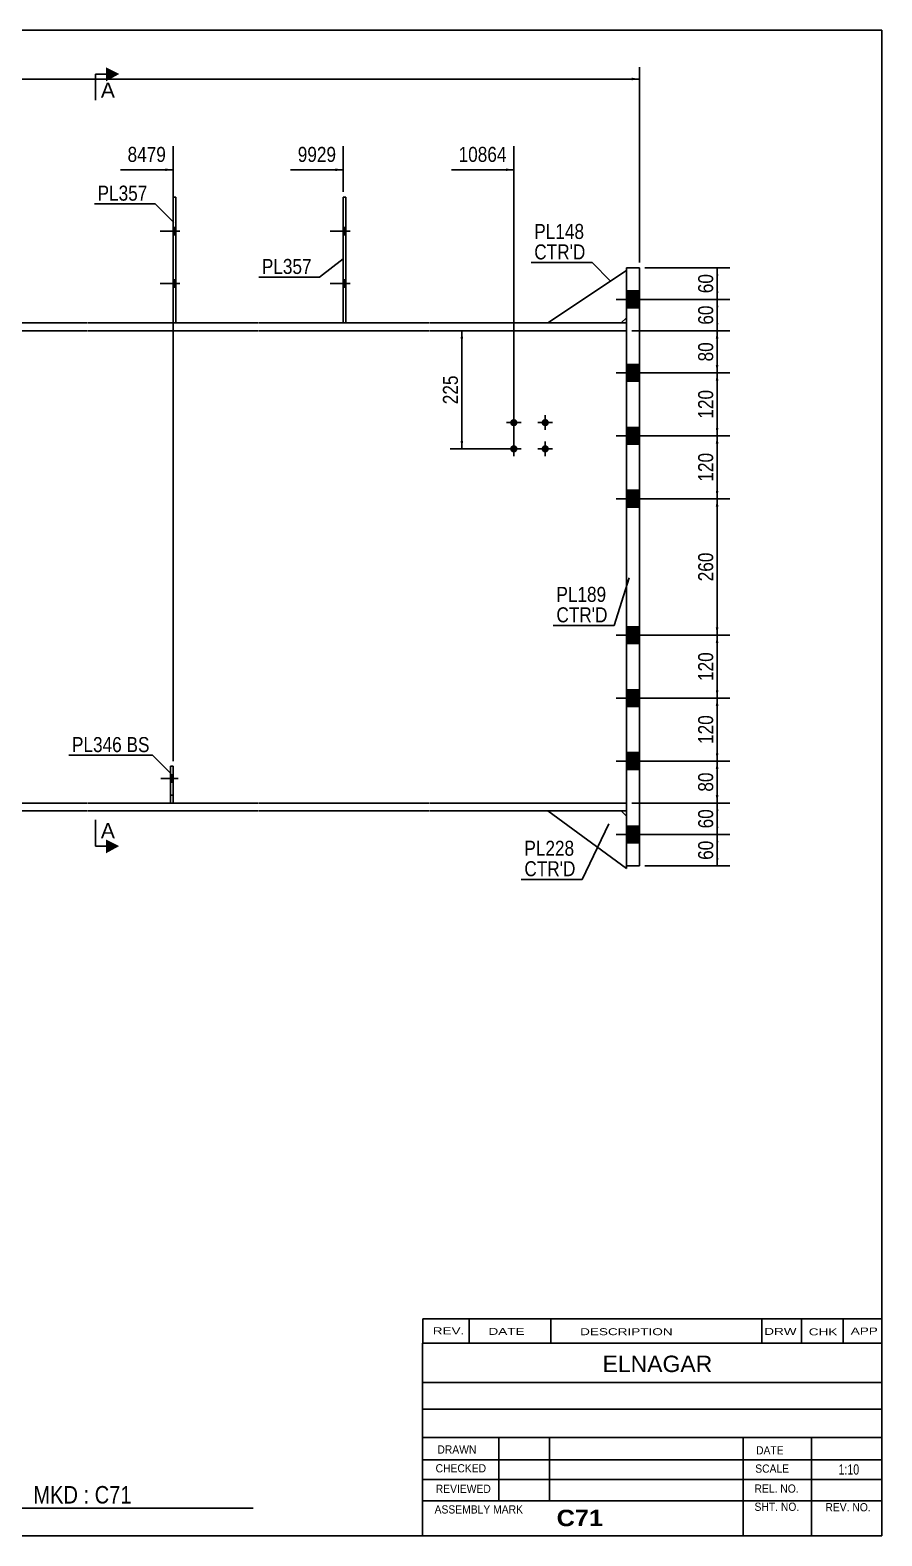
# Model space of a CAD drawing. Header units: millimetres. Extents: x -328 to 85, y -150 to 137.
# Drawn here: x -77.8 to 84.6, y -149.7 to 137.3 of the extents above; entities that cross this region are included whole.
import ezdxf

# ---------------------------------------------------------------- set-up
doc = ezdxf.new("R2010")
doc.units = ezdxf.units.MM
doc.linetypes.add('DXK_LINE_DOT1', pattern=[1.8814, 0.9407, -0.9407])
doc.linetypes.add('DXK_LINE_DOT2', pattern=[3.9198, 1.9599, -1.9599])
doc.styles.add('Arial', font='ARIAL.TTF', dxfattribs={"height": 0.2})
doc.styles.add('Arial Bold', font='ARIALBD.TTF', dxfattribs={"height": 0.2})
doc.styles.add('Arial Narrow', font='ARIALN.TTF', dxfattribs={"height": 0.2})

# ---------------------------------------------------------------- blocks, each defined once
blk = doc.blocks.new('Unknown-622305895-1210')
at = {"color": 5, "linetype": 'Continuous'}
for p, q in [((84.58, 137.32), (-325.42, 137.32)), ((-325.42, 137.32), (-325.42, -149.68)), ((84.58, -149.68), (84.58, 137.32)), ((-325.42, -149.68), (84.58, -149.68))]:
    blk.add_line(p, q, dxfattribs=at)
at = {"color": 174, "linetype": 'Continuous', "style": 'Arial'}
blk.add_text('Tekla structures', height=1.9102, rotation=90, dxfattribs=at).set_placement((-325.92, -149.18))
blk = doc.blocks.new('Part-622305895-1599 - 1231')
at = {"color": 2, "linetype": 'Continuous'}
for p, q in [((35.87, 92), (38.37, 92)), ((35.87, -22), (35.87, 92)), ((38.37, 92), (38.37, -22)), ((38.37, -22), (35.87, -22))]:
    blk.add_line(p, q, dxfattribs=at)
blk = doc.blocks.new('Part-622305895-1287 - 1231')
at = {"color": 2, "linetype": 'Continuous'}
for p, q in [((35.87, 91.5), (20.87, 81.5)), ((34.87, 81.5), (35.87, 82.5))]:
    blk.add_line(p, q, dxfattribs=at)
at = {"color": 7, "linetype": 'DXK_LINE_DOT1'}
for p, q in [((35.87, 82.5), (35.87, 91.5)), ((20.87, 81.5), (34.87, 81.5))]:
    blk.add_line(p, q, dxfattribs=at)
blk = doc.blocks.new('Part-622305895-1548 - 1231')
at = {"color": 2, "linetype": 'Continuous'}
for p, q in [((-144.41, 81.5), (-144.41, 80)), ((-99.41, 81.5), (-144.41, 81.5)), ((-66.96, 81.5), (-99.31, 81.5)), ((-34.26, 81.5), (-66.86, 81.5)), ((-1.81, 81.5), (-34.16, 81.5)), ((35.87, 81.5), (-1.71, 81.5)), ((35.87, 80), (35.87, 81.5)), ((-144.41, 80), (-99.41, 80)), ((-99.31, 80), (-66.96, 80)), ((-66.86, 80), (-34.26, 80)), ((-34.16, 80), (-1.81, 80)), ((-1.71, 80), (35.87, 80))]:
    blk.add_line(p, q, dxfattribs=at)
blk = doc.blocks.new('Bolt-622305895-1676 - 1231')
at = {"linetype": 'Continuous'}
blk.add_hatch(color=3, dxfattribs=at).paths.add_polyline_path([(-50.56, -6), (-50.56, -4.6), (-51.06, -4.6), (-51.06, -6)])
at = {"color": 3, "linetype": 'Continuous'}
for p, q in [((-49.61, -5.3), (-52.91, -5.3)), ((-50.56, -4.6), (-51.06, -4.6)), ((-50.56, -6), (-51.06, -6))]:
    blk.add_line(p, q, dxfattribs=at)
blk = doc.blocks.new('Part-622305895-1309 - 1231')
at = {"color": 7, "linetype": 'DXK_LINE_DOT1'}
for p, q in [((-51.06, -10), (-51.06, -3)), ((-51.06, -3), (-50.56, -3)), ((-50.56, -10), (-50.56, -3)), ((-51.06, -8.5), (-50.56, -8.5)), ((-50.56, -10), (-51.06, -10))]:
    blk.add_line(p, q, dxfattribs=at)
blk = doc.blocks.new('Bolt-622305895-1389 - 1231')
at = {"linetype": 'Continuous'}
for points in [[(35.87, 87.6), (35.87, 84.4), (38.37, 84.4), (38.37, 87.6)], [(35.87, 87.6), (35.87, 84.4), (38.37, 84.4), (38.37, 87.6)], [(35.87, 73.6), (35.87, 70.4), (38.37, 70.4), (38.37, 73.6)], [(35.87, 73.6), (35.87, 70.4), (38.37, 70.4), (38.37, 73.6)], [(35.87, 61.6), (35.87, 58.4), (38.37, 58.4), (38.37, 61.6)], [(35.87, 61.6), (35.87, 58.4), (38.37, 58.4), (38.37, 61.6)], [(35.87, 49.6), (35.87, 46.4), (38.37, 46.4), (38.37, 49.6)], [(35.87, 49.6), (35.87, 46.4), (38.37, 46.4), (38.37, 49.6)], [(35.87, 23.6), (35.87, 20.4), (38.37, 20.4), (38.37, 23.6)], [(35.87, 23.6), (35.87, 20.4), (38.37, 20.4), (38.37, 23.6)], [(35.87, 11.6), (35.87, 8.4), (38.37, 8.4), (38.37, 11.6)], [(35.87, 11.6), (35.87, 8.4), (38.37, 8.4), (38.37, 11.6)], [(35.87, -0.4), (35.87, -3.6), (38.37, -3.6), (38.37, -0.4)], [(35.87, -0.4), (35.87, -3.6), (38.37, -3.6), (38.37, -0.4)], [(35.87, -14.4), (35.87, -17.6), (38.37, -17.6), (38.37, -14.4)], [(35.87, -14.4), (35.87, -17.6), (38.37, -17.6), (38.37, -14.4)]]:
    blk.add_hatch(color=3, dxfattribs=at).paths.add_polyline_path(points)
at = {"color": 3, "linetype": 'Continuous'}
for p, q in [((35.87, 87.6), (38.37, 87.6)), ((35.87, 87.6), (38.37, 87.6)), ((33.9, 86), (45.87, 86)), ((33.9, 86), (45.87, 86)), ((35.87, 84.4), (38.37, 84.4)), ((35.87, 84.4), (38.37, 84.4)), ((33.9, 72), (45.87, 72)), ((33.9, 72), (45.87, 72)), ((35.87, 73.6), (38.37, 73.6)), ((35.87, 73.6), (38.37, 73.6)), ((35.87, 70.4), (38.37, 70.4)), ((35.87, 70.4), (38.37, 70.4)), ((35.87, 61.6), (38.37, 61.6)), ((35.87, 61.6), (38.37, 61.6)), ((33.9, 60), (45.87, 60)), ((33.9, 60), (45.87, 60)), ((35.87, 58.4), (38.37, 58.4)), ((35.87, 58.4), (38.37, 58.4)), ((35.87, 49.6), (38.37, 49.6)), ((35.87, 49.6), (38.37, 49.6)), ((33.9, 48), (45.87, 48)), ((33.9, 48), (45.87, 48)), ((35.87, 46.4), (38.37, 46.4)), ((35.87, 46.4), (38.37, 46.4)), ((35.87, 23.6), (38.37, 23.6)), ((35.87, 23.6), (38.37, 23.6)), ((33.9, 22), (45.87, 22)), ((33.9, 22), (45.87, 22)), ((35.87, 20.4), (38.37, 20.4)), ((35.87, 20.4), (38.37, 20.4)), ((35.87, 11.6), (38.37, 11.6)), ((35.87, 11.6), (38.37, 11.6)), ((33.9, 10), (45.87, 10)), ((33.9, 10), (45.87, 10)), ((35.87, 8.4), (38.37, 8.4)), ((35.87, 8.4), (38.37, 8.4)), ((33.9, -2), (45.87, -2)), ((33.9, -2), (45.87, -2)), ((35.87, -0.4), (38.37, -0.4)), ((35.87, -0.4), (38.37, -0.4)), ((35.87, -3.6), (38.37, -3.6)), ((35.87, -3.6), (38.37, -3.6)), ((33.9, -16), (45.87, -16)), ((33.9, -16), (45.87, -16)), ((35.87, -14.4), (38.37, -14.4)), ((35.87, -14.4), (38.37, -14.4)), ((35.87, -17.6), (38.37, -17.6)), ((35.87, -17.6), (38.37, -17.6))]:
    blk.add_line(p, q, dxfattribs=at)
blk = doc.blocks.new('Bolt-622305895-1390 - 1231')
at = {"linetype": 'Continuous'}
for points in [[(-17.61, 98.3), (-17.61, 99.7), (-18.11, 99.7), (-18.11, 98.3)], [(-17.61, 98.3), (-17.61, 99.7), (-18.11, 99.7), (-18.11, 98.3)], [(-17.61, 88.3), (-17.61, 89.7), (-18.11, 89.7), (-18.11, 88.3)], [(-17.61, 88.3), (-17.61, 89.7), (-18.11, 89.7), (-18.11, 88.3)]]:
    blk.add_hatch(color=3, dxfattribs=at).paths.add_polyline_path(points)
at = {"color": 3, "linetype": 'Continuous'}
for p, q in [((-16.81, 99), (-20.61, 99)), ((-16.81, 99), (-20.61, 99)), ((-17.61, 99.7), (-18.11, 99.7)), ((-17.61, 99.7), (-18.11, 99.7)), ((-17.61, 98.3), (-18.11, 98.3)), ((-17.61, 98.3), (-18.11, 98.3)), ((-16.81, 89), (-20.61, 89)), ((-16.81, 89), (-20.61, 89)), ((-17.61, 89.7), (-18.11, 89.7)), ((-17.61, 89.7), (-18.11, 89.7)), ((-17.61, 88.3), (-18.11, 88.3)), ((-17.61, 88.3), (-18.11, 88.3))]:
    blk.add_line(p, q, dxfattribs=at)
blk = doc.blocks.new('Part-622305895-1648 - 1231')
at = {"color": 2, "linetype": 'Continuous'}
for p, q in [((-51.06, -10), (-51.06, -3)), ((-51.06, -3), (-50.56, -3)), ((-50.56, -3), (-50.56, -10))]:
    blk.add_line(p, q, dxfattribs=at)
blk = doc.blocks.new('Part-622305895-1423 - 1231')
at = {"color": 2, "linetype": 'Continuous'}
for p, q in [((-50.06, 105.5), (-50.56, 105.5)), ((-50.56, 105.5), (-50.56, 81.5)), ((-50.06, 81.5), (-50.06, 105.5))]:
    blk.add_line(p, q, dxfattribs=at)
at = {"color": 7, "linetype": 'DXK_LINE_DOT1'}
blk.add_line((-50.56, 81.5), (-50.06, 81.5), dxfattribs=at)
blk = doc.blocks.new('Part-622305895-1626 - 1231')
at = {"color": 2, "linetype": 'Continuous'}
for p, q in [((35.87, -22.5), (20.87, -11.5)), ((34.87, -11.5), (35.87, -12.5)), ((35.87, -22.5), (35.87, -22))]:
    blk.add_line(p, q, dxfattribs=at)
at = {"color": 7, "linetype": 'DXK_LINE_DOT1'}
for p, q in [((20.87, -11.5), (34.87, -11.5)), ((35.87, -12.5), (35.87, -22))]:
    blk.add_line(p, q, dxfattribs=at)
blk = doc.blocks.new('Part-622305895-1504 - 1231')
at = {"color": 2, "linetype": 'Continuous'}
for p, q in [((-144.41, -11.5), (-144.41, -10)), ((-144.41, -10), (-99.41, -10)), ((-99.31, -10), (-66.96, -10)), ((-66.86, -10), (-34.26, -10)), ((-34.16, -10), (-1.81, -10)), ((-1.71, -10), (35.87, -10)), ((35.87, -11.5), (35.87, -10)), ((-144.41, -11.5), (-99.41, -11.5)), ((-99.31, -11.5), (-66.96, -11.5)), ((-66.86, -11.5), (-34.26, -11.5)), ((-34.16, -11.5), (-1.81, -11.5)), ((-1.71, -11.5), (35.87, -11.5))]:
    blk.add_line(p, q, dxfattribs=at)
blk = doc.blocks.new('Bolt-622305895-1649 - 1231')
at = {"linetype": 'Continuous'}
for points in [[(-50.06, 98.3), (-50.06, 99.7), (-50.56, 99.7), (-50.56, 98.3)], [(-50.06, 98.3), (-50.06, 99.7), (-50.56, 99.7), (-50.56, 98.3)], [(-50.06, 88.3), (-50.06, 89.7), (-50.56, 89.7), (-50.56, 88.3)], [(-50.06, 88.3), (-50.06, 89.7), (-50.56, 89.7), (-50.56, 88.3)]]:
    blk.add_hatch(color=3, dxfattribs=at).paths.add_polyline_path(points)
at = {"color": 3, "linetype": 'Continuous'}
for p, q in [((-49.26, 99), (-53.06, 99)), ((-49.26, 99), (-53.06, 99)), ((-50.06, 99.7), (-50.56, 99.7)), ((-50.06, 99.7), (-50.56, 99.7)), ((-50.06, 98.3), (-50.56, 98.3)), ((-50.06, 98.3), (-50.56, 98.3)), ((-49.26, 89), (-53.06, 89)), ((-49.26, 89), (-53.06, 89)), ((-50.06, 89.7), (-50.56, 89.7)), ((-50.06, 89.7), (-50.56, 89.7)), ((-50.06, 88.3), (-50.56, 88.3)), ((-50.06, 88.3), (-50.56, 88.3))]:
    blk.add_line(p, q, dxfattribs=at)
blk = doc.blocks.new('Bolt-622305895-1447 - 1231')
at = {"color": 3, "linetype": 'DXK_LINE_DOT2'}
for p, q in [((-50.56, -4.6), (-51.06, -4.6)), ((-49.76, -5.3), (-51.06, -5.3)), ((-50.56, -6), (-51.06, -6))]:
    blk.add_line(p, q, dxfattribs=at)
blk = doc.blocks.new('Part-622305895-1621 - 1231')
at = {"color": 7, "linetype": 'DXK_LINE_DOT1'}
for p, q in [((-114.41, 80), (-114.41, -10)), ((-114.41, 80), (-99.41, 80)), ((-99.31, 80), (-66.96, 80)), ((-66.86, 80), (-34.26, 80)), ((-34.16, 80), (-1.81, 80)), ((-1.71, 80), (35.87, 80)), ((35.87, 80), (35.87, -10)), ((-114.41, -10), (-99.41, -10)), ((-99.31, -10), (-66.96, -10)), ((-66.86, -10), (-51.06, -10)), ((-50.56, -10), (-34.26, -10)), ((-34.16, -10), (-1.81, -10)), ((-1.71, -10), (35.87, -10))]:
    blk.add_line(p, q, dxfattribs=at)
blk = doc.blocks.new('Part-622305895-1654 - 1231')
at = {"color": 2, "linetype": 'Continuous'}
for p, q in [((-17.61, 105.5), (-18.11, 105.5)), ((-18.11, 105.5), (-18.11, 81.5)), ((-17.61, 81.5), (-17.61, 105.5))]:
    blk.add_line(p, q, dxfattribs=at)
at = {"color": 7, "linetype": 'DXK_LINE_DOT1'}
blk.add_line((-18.11, 81.5), (-17.61, 81.5), dxfattribs=at)
blk = doc.blocks.new('Bolt-622305895-5452 - 1231')
at = {"linetype": 'Continuous'}
for points in [[(15.09, 62.5, -1), (13.69, 62.5, -1)], [(21.09, 62.5, -1), (19.69, 62.5, -1)], [(15.09, 57.5, -1), (13.69, 57.5, -1)], [(21.09, 57.5, -1), (19.69, 57.5, -1)]]:
    blk.add_hatch(color=3, dxfattribs=at).paths.add_polyline_path(points)
at = {"color": 3, "linetype": 'Continuous'}
for p, q in [((14.39, 63.9), (14.39, 61.1)), ((20.39, 63.9), (20.39, 61.1)), ((15.79, 62.5), (12.99, 62.5)), ((21.79, 62.5), (18.99, 62.5)), ((15.79, 57.5), (12.99, 57.5)), ((14.39, 58.9), (14.39, 56.1)), ((21.79, 57.5), (18.99, 57.5)), ((20.39, 58.9), (20.39, 56.1))]:
    blk.add_line(p, q, dxfattribs=at)
blk = doc.blocks.new('StraightDimension-622305895-3880 - 1231')
at = {"linetype": 'Continuous'}
for points in [[(52.91, 84.5), (53.16, 86), (53.41, 84.5)], [(53.41, 81.5), (53.16, 80), (52.91, 81.5)]]:
    blk.add_hatch(color=7, dxfattribs=at).paths.add_polyline_path(points)
at = {"color": 7, "linetype": 'Continuous'}
for p, q in [((36.87, 86), (55.56, 86)), ((53.16, 80), (53.16, 86)), ((36.87, 80), (55.56, 80))]:
    blk.add_line(p, q, dxfattribs=at)
at = {"color": 0}
blk.add_wipeout([(53.01, 85.43), (48.81, 85.43), (48.81, 80.57), (53.01, 80.57)], dxfattribs=at)
at = {"color": 3, "style": 'Arial Narrow'}
blk.add_text('60', height=2.863, rotation=90.0002, dxfattribs=at).set_placement((52.41, 81.17))
blk = doc.blocks.new('StraightDimension-622305895-1802 - 1231')
at = {"linetype": 'Continuous'}
for points in [[(-300, 127.75), (-301.5, 128), (-300, 128.25)], [(36.87, 128.25), (38.37, 128), (36.87, 127.75)]]:
    blk.add_hatch(color=7, dxfattribs=at).paths.add_polyline_path(points)
at = {"color": 7, "linetype": 'Continuous'}
for p, q in [((-301.5, 91), (-301.5, 130.25)), ((38.37, 93), (38.37, 130.25)), ((-301.5, 128), (38.37, 128))]:
    blk.add_line(p, q, dxfattribs=at)
at = {"color": 0}
blk.add_wipeout([(-126.39, 128.15), (-126.39, 132.35), (-136.73, 132.35), (-136.73, 128.15)], dxfattribs=at)
at = {"color": 3, "style": 'Arial Narrow'}
blk.add_text('11124', height=2.863, dxfattribs=at).set_placement((-136.13, 128.75))
blk = doc.blocks.new('StraightDimension-622305895-3879 - 1231')
at = {"linetype": 'Continuous'}
for points in [[(52.91, 90.5), (53.16, 92), (53.41, 90.5)], [(53.41, 87.5), (53.16, 86), (52.91, 87.5)]]:
    blk.add_hatch(color=7, dxfattribs=at).paths.add_polyline_path(points)
at = {"color": 7, "linetype": 'Continuous'}
for p, q in [((39.37, 92), (55.56, 92)), ((53.16, 86), (53.16, 92)), ((36.87, 86), (55.56, 86))]:
    blk.add_line(p, q, dxfattribs=at)
at = {"color": 0}
blk.add_wipeout([(53.01, 91.43), (48.81, 91.43), (48.81, 86.57), (53.01, 86.57)], dxfattribs=at)
at = {"color": 3, "style": 'Arial Narrow'}
blk.add_text('60', height=2.863, rotation=90.0002, dxfattribs=at).set_placement((52.41, 87.17))
blk = doc.blocks.new('StraightDimension-622305895-3881 - 1231')
at = {"linetype": 'Continuous'}
for points in [[(52.91, 78.5), (53.16, 80), (53.41, 78.5)], [(53.41, 73.5), (53.16, 72), (52.91, 73.5)]]:
    blk.add_hatch(color=7, dxfattribs=at).paths.add_polyline_path(points)
at = {"color": 7, "linetype": 'Continuous'}
for p, q in [((36.87, 80), (55.56, 80)), ((53.16, 72), (53.16, 80)), ((36.87, 72), (55.56, 72))]:
    blk.add_line(p, q, dxfattribs=at)
at = {"color": 0}
blk.add_wipeout([(53.01, 78.43), (48.81, 78.43), (48.81, 73.57), (53.01, 73.57)], dxfattribs=at)
at = {"color": 3, "style": 'Arial Narrow'}
blk.add_text('80', height=2.863, rotation=90.0002, dxfattribs=at).set_placement((52.41, 74.17))
blk = doc.blocks.new('StraightDimension-622305895-3882 - 1231')
at = {"linetype": 'Continuous'}
for points in [[(52.91, 70.5), (53.16, 72), (53.41, 70.5)], [(53.41, 61.5), (53.16, 60), (52.91, 61.5)]]:
    blk.add_hatch(color=7, dxfattribs=at).paths.add_polyline_path(points)
at = {"color": 7, "linetype": 'Continuous'}
for p, q in [((36.87, 72), (55.56, 72)), ((53.16, 60), (53.16, 72)), ((36.87, 60), (55.56, 60))]:
    blk.add_line(p, q, dxfattribs=at)
at = {"color": 0}
blk.add_wipeout([(53.01, 69.34), (48.81, 69.34), (48.81, 62.66), (53.01, 62.66)], dxfattribs=at)
at = {"color": 3, "style": 'Arial Narrow'}
blk.add_text('120', height=2.863, rotation=90.0002, dxfattribs=at).set_placement((52.41, 63.26))
blk = doc.blocks.new('StraightDimension-622305895-3883 - 1231')
at = {"linetype": 'Continuous'}
for points in [[(52.91, 58.5), (53.16, 60), (53.41, 58.5)], [(53.41, 49.5), (53.16, 48), (52.91, 49.5)]]:
    blk.add_hatch(color=7, dxfattribs=at).paths.add_polyline_path(points)
at = {"color": 7, "linetype": 'Continuous'}
for p, q in [((36.87, 60), (55.56, 60)), ((53.16, 48), (53.16, 60)), ((36.87, 48), (55.56, 48))]:
    blk.add_line(p, q, dxfattribs=at)
at = {"color": 0}
blk.add_wipeout([(53.01, 57.34), (48.81, 57.34), (48.81, 50.66), (53.01, 50.66)], dxfattribs=at)
at = {"color": 3, "style": 'Arial Narrow'}
blk.add_text('120', height=2.863, rotation=90.0002, dxfattribs=at).set_placement((52.41, 51.26))
blk = doc.blocks.new('StraightDimension-622305895-3884 - 1231')
at = {"linetype": 'Continuous'}
for points in [[(52.91, 46.5), (53.16, 48), (53.41, 46.5)], [(53.41, 23.5), (53.16, 22), (52.91, 23.5)]]:
    blk.add_hatch(color=7, dxfattribs=at).paths.add_polyline_path(points)
at = {"color": 7, "linetype": 'Continuous'}
for p, q in [((36.87, 48), (55.56, 48)), ((53.16, 22), (53.16, 48)), ((36.87, 22), (55.56, 22))]:
    blk.add_line(p, q, dxfattribs=at)
at = {"color": 0}
blk.add_wipeout([(53.01, 38.34), (48.81, 38.34), (48.81, 31.66), (53.01, 31.66)], dxfattribs=at)
at = {"color": 3, "style": 'Arial Narrow'}
blk.add_text('260', height=2.863, rotation=90.0002, dxfattribs=at).set_placement((52.41, 32.26))
blk = doc.blocks.new('StraightDimension-622305895-3885 - 1231')
at = {"linetype": 'Continuous'}
for points in [[(52.91, 20.5), (53.16, 22), (53.41, 20.5)], [(53.41, 11.5), (53.16, 10), (52.91, 11.5)]]:
    blk.add_hatch(color=7, dxfattribs=at).paths.add_polyline_path(points)
at = {"color": 7, "linetype": 'Continuous'}
for p, q in [((36.87, 22), (55.56, 22)), ((53.16, 10), (53.16, 22)), ((36.87, 10), (55.56, 10))]:
    blk.add_line(p, q, dxfattribs=at)
at = {"color": 0}
blk.add_wipeout([(53.01, 19.34), (48.81, 19.34), (48.81, 12.66), (53.01, 12.66)], dxfattribs=at)
at = {"color": 3, "style": 'Arial Narrow'}
blk.add_text('120', height=2.863, rotation=90.0002, dxfattribs=at).set_placement((52.41, 13.26))
blk = doc.blocks.new('StraightDimension-622305895-3886 - 1231')
at = {"linetype": 'Continuous'}
for points in [[(52.91, 8.5), (53.16, 10), (53.41, 8.5)], [(53.41, -0.5), (53.16, -2), (52.91, -0.5)]]:
    blk.add_hatch(color=7, dxfattribs=at).paths.add_polyline_path(points)
at = {"color": 7, "linetype": 'Continuous'}
for p, q in [((36.87, 10), (55.56, 10)), ((53.16, -2), (53.16, 10)), ((36.87, -2), (55.56, -2))]:
    blk.add_line(p, q, dxfattribs=at)
at = {"color": 0}
blk.add_wipeout([(53.01, 7.34), (48.81, 7.34), (48.81, 0.66), (53.01, 0.66)], dxfattribs=at)
at = {"color": 3, "style": 'Arial Narrow'}
blk.add_text('120', height=2.863, rotation=90.0002, dxfattribs=at).set_placement((52.41, 1.26))
blk = doc.blocks.new('StraightDimension-622305895-3887 - 1231')
at = {"linetype": 'Continuous'}
for points in [[(52.91, -3.5), (53.16, -2), (53.41, -3.5)], [(53.41, -8.5), (53.16, -10), (52.91, -8.5)]]:
    blk.add_hatch(color=7, dxfattribs=at).paths.add_polyline_path(points)
at = {"color": 7, "linetype": 'Continuous'}
for p, q in [((36.87, -2), (55.56, -2)), ((53.16, -10), (53.16, -2)), ((36.87, -10), (55.56, -10))]:
    blk.add_line(p, q, dxfattribs=at)
at = {"color": 0}
blk.add_wipeout([(53.01, -3.57), (48.81, -3.57), (48.81, -8.43), (53.01, -8.43)], dxfattribs=at)
at = {"color": 3, "style": 'Arial Narrow'}
blk.add_text('80', height=2.863, rotation=90.0002, dxfattribs=at).set_placement((52.41, -7.83))
blk = doc.blocks.new('StraightDimension-622305895-3888 - 1231')
at = {"linetype": 'Continuous'}
for points in [[(52.91, -11.5), (53.16, -10), (53.41, -11.5)], [(53.41, -14.5), (53.16, -16), (52.91, -14.5)]]:
    blk.add_hatch(color=7, dxfattribs=at).paths.add_polyline_path(points)
at = {"color": 7, "linetype": 'Continuous'}
for p, q in [((36.87, -10), (55.56, -10)), ((53.16, -16), (53.16, -10)), ((36.87, -16), (55.56, -16))]:
    blk.add_line(p, q, dxfattribs=at)
at = {"color": 0}
blk.add_wipeout([(53.01, -10.57), (48.81, -10.57), (48.81, -15.43), (53.01, -15.43)], dxfattribs=at)
at = {"color": 3, "style": 'Arial Narrow'}
blk.add_text('60', height=2.863, rotation=90.0002, dxfattribs=at).set_placement((52.41, -14.83))
blk = doc.blocks.new('StraightDimension-622305895-3889 - 1231')
at = {"linetype": 'Continuous'}
for points in [[(52.91, -17.5), (53.16, -16), (53.41, -17.5)], [(53.41, -20.5), (53.16, -22), (52.91, -20.5)]]:
    blk.add_hatch(color=7, dxfattribs=at).paths.add_polyline_path(points)
at = {"color": 7, "linetype": 'Continuous'}
for p, q in [((36.87, -16), (55.56, -16)), ((53.16, -22), (53.16, -16)), ((39.37, -22), (55.56, -22))]:
    blk.add_line(p, q, dxfattribs=at)
at = {"color": 0}
blk.add_wipeout([(53.01, -16.57), (48.81, -16.57), (48.81, -21.43), (53.01, -21.43)], dxfattribs=at)
at = {"color": 3, "style": 'Arial Narrow'}
blk.add_text('60', height=2.863, rotation=90.0002, dxfattribs=at).set_placement((52.41, -20.83))
blk = doc.blocks.new('StraightDimension-622305895-6002 - 1231')
at = {"linetype": 'Continuous'}
blk.add_hatch(color=7, dxfattribs=at).paths.add_polyline_path([(12.89, 110.95), (14.39, 110.7), (12.89, 110.45)])
at = {"color": 7, "linetype": 'Continuous'}
for p, q in [((14.39, 58.5), (14.39, 115.2)), ((2.49, 110.7), (14.39, 110.7))]:
    blk.add_line(p, q, dxfattribs=at)
at = {"color": 0}
blk.add_wipeout([(13.61, 111.6), (13.61, 115.8), (3.27, 115.8), (3.27, 111.6)], dxfattribs=at)
at = {"color": 3, "style": 'Arial Narrow'}
blk.add_text('10864', height=2.863, dxfattribs=at).set_placement((3.87, 112.2))
blk = doc.blocks.new('StraightDimension-622305895-6003 - 1231')
at = {"linetype": 'Continuous'}
blk.add_hatch(color=7, dxfattribs=at).paths.add_polyline_path([(-19.61, 110.95), (-18.11, 110.7), (-19.61, 110.45)])
at = {"color": 7, "linetype": 'Continuous'}
for p, q in [((-18.11, 106.5), (-18.11, 115.2)), ((-28.17, 110.7), (-18.11, 110.7))]:
    blk.add_line(p, q, dxfattribs=at)
at = {"color": 0}
blk.add_wipeout([(-18.89, 111.6), (-18.89, 115.8), (-27.4, 115.8), (-27.4, 111.6)], dxfattribs=at)
at = {"color": 3, "style": 'Arial Narrow'}
blk.add_text('9929', height=2.863, dxfattribs=at).set_placement((-26.8, 112.2))
blk = doc.blocks.new('StraightDimension-622305895-6004 - 1231')
at = {"linetype": 'Continuous'}
blk.add_hatch(color=7, dxfattribs=at).paths.add_polyline_path([(-52.06, 110.95), (-50.56, 110.7), (-52.06, 110.45)])
at = {"color": 7, "linetype": 'Continuous'}
for p, q in [((-50.56, -2), (-50.56, 115.2)), ((-60.62, 110.7), (-50.56, 110.7))]:
    blk.add_line(p, q, dxfattribs=at)
at = {"color": 0}
blk.add_wipeout([(-51.34, 111.6), (-51.34, 115.8), (-59.85, 115.8), (-59.85, 111.6)], dxfattribs=at)
at = {"color": 3, "style": 'Arial Narrow'}
blk.add_text('8479', height=2.863, dxfattribs=at).set_placement((-59.25, 112.2))
blk = doc.blocks.new('StraightDimension-622305895-6086 - 1231')
at = {"linetype": 'Continuous'}
for points in [[(4.24, 78.5), (4.49, 80), (4.74, 78.5)], [(4.74, 59), (4.49, 57.5), (4.24, 59)]]:
    blk.add_hatch(color=7, dxfattribs=at).paths.add_polyline_path(points)
at = {"color": 7, "linetype": 'Continuous'}
for p, q in [((13.39, 80), (2.24, 80)), ((4.49, 57.5), (4.49, 80)), ((13.39, 57.5), (2.24, 57.5))]:
    blk.add_line(p, q, dxfattribs=at)
at = {"color": 0}
blk.add_wipeout([(4.34, 72.09), (0.14, 72.09), (0.14, 65.41), (4.34, 65.41)], dxfattribs=at)
at = {"color": 3, "style": 'Arial Narrow'}
blk.add_text('225', height=2.863, rotation=90.0002, dxfattribs=at).set_placement((3.74, 66.01))
blk = doc.blocks.new('CBS_CALLOFF-622305895-6140')
at = {"color": 7, "linetype": 'Continuous'}
blk.add_line((-151.54, -144.41), (-35.31, -144.43), dxfattribs=at)
at = {"color": 3, "linetype": 'Continuous', "style": 'Arial Narrow'}
blk.add_text('QTY= 1 Nos.      COLUMN     MKD : C71', height=3.3405, dxfattribs=at).set_placement((-127.72, -143.52))
blk = doc.blocks.new('CBS_NAME_BLOG-622305895-6141')
at = {"color": 7, "linetype": 'Continuous'}
for p, q in [((-3.01, -112.93), (84.51, -112.93)), ((-3.01, -149.64), (-3.01, -112.93)), ((-3.01, -120.47), (84.51, -120.47)), ((-2.93, -125.52), (84.58, -125.52)), ((-3.01, -130.9), (84.51, -130.9)), ((11.52, -143), (11.52, -130.9)), ((21.2, -142.98), (21.2, -130.91)), ((58.12, -149.64), (58.12, -130.91)), ((71.17, -149.64), (71.17, -130.9)), ((-3, -135.19), (84.58, -135.18)), ((-3.01, -138.94), (84.51, -138.94)), ((-3.01, -142.98), (84.51, -142.98)), ((-3.01, -149.68), (84.58, -149.68))]:
    blk.add_line(p, q, dxfattribs=at)
at = {"color": 3, "linetype": 'Continuous', "style": 'Arial'}
blk.add_text('ELNAGAR', height=3.133, dxfattribs=at).set_placement((31.32, -118.46))
at = {"color": 3, "linetype": 'Continuous'}
for s, height, style, width, p in [('DRAWN', 1.566, 'Arial', 0.9, (-0.18, -134)), ('DATE', 1.566, 'Arial', 0.9, (60.59, -134.16)), ('CHECKED', 1.566, 'Arial', 0.9, (-0.52, -137.58)), ('SCALE', 1.566, 'Arial', 0.9, (60.43, -137.64)), ('1:10', 1.957, 'Arial Narrow', 0.9, (76.32, -138)), ('REVIEWED', 1.566, 'Arial', 0.9, (-0.49, -141.49)), ('REL. NO.', 1.566, 'Arial', 0.9, (60.29, -141.45)), ('SHT. NO.', 1.566, 'Arial', 0.9, (60.29, -144.91)), ('REV. NO.', 1.566, 'Arial', 0.9, (73.81, -145)), ('ASSEMBLY MARK', 1.5663, 'Arial', 0.9, (-0.71, -145.42)), ('C71', 3.131, 'Arial Bold', 1.1, (22.57, -147.83))]:
    blk.add_text(s, height=height, dxfattribs=dict(at, style=style, width=width)).set_placement(p)
blk = doc.blocks.new('CBS_REVISION-622305895-6142')
at = {"color": 7, "linetype": 'Continuous'}
for p, q in [((-2.92, -108.3), (84.58, -108.3)), ((-2.92, -108.3), (-2.92, -112.93)), ((5.87, -108.3), (5.87, -112.93)), ((21.47, -108.3), (21.47, -112.87)), ((61.72, -108.3), (61.72, -112.93)), ((69.26, -108.3), (69.26, -112.93)), ((77.21, -108.3), (77.21, -112.93)), ((-2.92, -112.93), (84.57, -112.93))]:
    blk.add_line(p, q, dxfattribs=at)
at = {"color": 7, "style": 'Arial Narrow', "width": 1.7}
for s, height, p in [('REV.', 1.326, (-1.06, -111.26)), ('DATE', 1.326, (9.56, -111.37)), ('DESCRIPTION', 1.3257, (27.04, -111.43)), ('DRW', 1.326, (62.15, -111.37)), ('CHK', 1.326, (70.64, -111.46)), ('APP', 1.326, (78.64, -111.3))]:
    blk.add_text(s, height=height, dxfattribs=at).set_placement(p)
blk = doc.blocks.new('Mark-622305895-1282 - 1231')
at = {"color": 0}
blk.add_wipeout([(27.81, 97.51), (27.81, 100.51), (18.3, 100.51), (18.3, 97.51)], dxfattribs=at)
blk.add_wipeout([(27.81, 97.51), (27.81, 100.51), (18.3, 100.51), (18.3, 97.51)], dxfattribs=at)
blk.add_wipeout([(28.06, 93.61), (28.06, 96.61), (18.3, 96.61), (18.3, 93.61)], dxfattribs=at)
blk.add_wipeout([(28.06, 93.61), (28.06, 96.61), (18.3, 96.61), (18.3, 93.61)], dxfattribs=at)
at = {"color": 7, "linetype": 'Continuous'}
for p in [(17.7, 93.01), (32.84, 89.47)]:
    blk.add_line(p, (29.31, 93.01), dxfattribs=at)
at = {"color": 3, "style": 'Arial Narrow'}
blk.add_text('PL148', height=2.863, dxfattribs=at).set_placement((18.3, 97.51))
at = {"color": 1, "style": 'Arial Narrow'}
blk.add_text("CTR'D", height=2.863, dxfattribs=at).set_placement((18.3, 93.61))
blk = doc.blocks.new('Mark-622305895-1595 - 1231')
at = {"color": 0}
blk.add_wipeout([(32.02, 28.34), (32.02, 31.34), (22.52, 31.34), (22.52, 28.34)], dxfattribs=at)
blk.add_wipeout([(32.02, 28.34), (32.02, 31.34), (22.52, 31.34), (22.52, 28.34)], dxfattribs=at)
blk.add_wipeout([(32.27, 24.44), (32.27, 27.44), (22.52, 27.44), (22.52, 24.44)], dxfattribs=at)
blk.add_wipeout([(32.27, 24.44), (32.27, 27.44), (22.52, 27.44), (22.52, 24.44)], dxfattribs=at)
at = {"color": 7, "linetype": 'Continuous'}
for p in [(36.4, 32.92), (21.92, 23.84)]:
    blk.add_line(p, (33.52, 23.84), dxfattribs=at)
at = {"color": 3, "style": 'Arial Narrow'}
blk.add_text('PL189', height=2.863, dxfattribs=at).set_placement((22.52, 28.34))
at = {"color": 1, "style": 'Arial Narrow'}
blk.add_text("CTR'D", height=2.863, dxfattribs=at).set_placement((22.52, 24.44))
blk = doc.blocks.new('Mark-622305895-1622 - 1231')
at = {"color": 0}
blk.add_wipeout([(25.91, -20.05), (25.91, -17.05), (16.41, -17.05), (16.41, -20.05)], dxfattribs=at)
blk.add_wipeout([(25.91, -20.05), (25.91, -17.05), (16.41, -17.05), (16.41, -20.05)], dxfattribs=at)
blk.add_wipeout([(26.16, -23.95), (26.16, -20.95), (16.41, -20.95), (16.41, -23.95)], dxfattribs=at)
blk.add_wipeout([(26.16, -23.95), (26.16, -20.95), (16.41, -20.95), (16.41, -23.95)], dxfattribs=at)
at = {"color": 7, "linetype": 'Continuous'}
for p in [(32.53, -13.96), (15.81, -24.55)]:
    blk.add_line(p, (27.41, -24.55), dxfattribs=at)
at = {"color": 3, "style": 'Arial Narrow'}
blk.add_text('PL228', height=2.863, dxfattribs=at).set_placement((16.41, -20.05))
at = {"color": 1, "style": 'Arial Narrow'}
blk.add_text("CTR'D", height=2.863, dxfattribs=at).set_placement((16.41, -23.95))
blk = doc.blocks.new('Mark-622305895-1419 - 1231')
at = {"color": 7, "linetype": 'Continuous'}
blk.add_line((-50.43, 100.67), (-53.97, 104.21), dxfattribs=at)
at = {"color": 0}
blk.add_wipeout([(-55.47, 104.81), (-55.47, 107.81), (-64.97, 107.81), (-64.97, 104.81)], dxfattribs=at)
blk.add_wipeout([(-55.47, 104.81), (-55.47, 107.81), (-64.97, 107.81), (-64.97, 104.81)], dxfattribs=at)
at = {"color": 7, "linetype": 'Continuous'}
blk.add_line((-65.57, 104.21), (-53.97, 104.21), dxfattribs=at)
at = {"color": 3, "style": 'Arial Narrow'}
blk.add_text('PL357', height=2.863, dxfattribs=at).set_placement((-64.97, 104.81))
blk = doc.blocks.new('Mark-622305895-1650 - 1231')
at = {"color": 7, "linetype": 'Continuous'}
blk.add_line((-18.11, 93.7), (-22.65, 90.24), dxfattribs=at)
at = {"color": 0}
blk.add_wipeout([(-24.15, 90.84), (-24.15, 93.84), (-33.65, 93.84), (-33.65, 90.84)], dxfattribs=at)
blk.add_wipeout([(-24.15, 90.84), (-24.15, 93.84), (-33.65, 93.84), (-33.65, 90.84)], dxfattribs=at)
at = {"color": 7, "linetype": 'Continuous'}
blk.add_line((-34.25, 90.24), (-22.65, 90.24), dxfattribs=at)
at = {"color": 3, "style": 'Arial Narrow'}
blk.add_text('PL357', height=2.863, dxfattribs=at).set_placement((-33.65, 90.84))
blk = doc.blocks.new('SectionMark-622305895-2090 - 1231')
at = {"color": 7, "linetype": 'Continuous'}
for p, q in [((-65.34, 128.95), (-63.34, 128.95)), ((-65.34, -18.2), (-63.34, -18.2))]:
    blk.add_line(p, q, dxfattribs=at)
at = {"color": 0, "linetype": 'Continuous'}
for points in [[(-61.67, 124.45), (-61.67, 127.45), (-64.34, 127.45), (-64.34, 124.45)], [(-61.67, -16.7), (-61.67, -13.7), (-64.34, -13.7), (-64.34, -16.7)]]:
    blk.add_wipeout(points, dxfattribs=at)
at = {"linetype": 'Continuous'}
for points in [[(-63.34, 130.2), (-60.84, 128.95), (-63.34, 127.57)], [(-63.34, -16.95), (-60.84, -18.2), (-63.34, -19.57)]]:
    blk.add_hatch(color=7, dxfattribs=at).paths.add_polyline_path(points)
at = {"color": 7, "linetype": 'Continuous'}
for p, q in [((-65.34, 128.95), (-65.34, 123.95)), ((-65.34, -18.2), (-65.34, -13.2))]:
    blk.add_line(p, q, dxfattribs=at)
at = {"color": 136, "linetype": 'Continuous', "style": 'Arial'}
for p in [(-64.34, 124.45), (-64.34, -16.7)]:
    blk.add_text('A', height=2.87, dxfattribs=at).set_placement(p)
blk = doc.blocks.new('MarkSet-622305895-2121 - 1231')
at = {"color": 0}
blk.add_wipeout([(-60.35, -0.29), (-60.35, 2.71), (-69.85, 2.71), (-69.85, -0.29)], dxfattribs=at)
blk.add_wipeout([(-60.35, -0.29), (-60.35, 2.71), (-69.85, 2.71), (-69.85, -0.29)], dxfattribs=at)
blk.add_wipeout([(-55.07, -0.29), (-55.07, 2.71), (-59.45, 2.71), (-59.45, -0.29)], dxfattribs=at)
blk.add_wipeout([(-55.07, -0.29), (-55.07, 2.71), (-59.45, 2.71), (-59.45, -0.29)], dxfattribs=at)
at = {"color": 7, "linetype": 'Continuous'}
for p in [(-70.45, -0.89), (-50.93, -4.43)]:
    blk.add_line(p, (-54.47, -0.89), dxfattribs=at)
at = {"color": 3, "style": 'Arial Narrow'}
for s, p in [('PL346', (-69.85, -0.29)), ('BS', (-59.45, -0.29))]:
    blk.add_text(s, height=2.863, dxfattribs=at).set_placement(p)

msp = doc.modelspace()

# ---------------------------------------------------------------- block references
for name in ['Unknown-622305895-1210', 'Part-622305895-1423 - 1231', 'Part-622305895-1654 - 1231', 'Bolt-622305895-1649 - 1231', 'Bolt-622305895-1390 - 1231', 'Part-622305895-1599 - 1231', 'Part-622305895-1287 - 1231', 'Bolt-622305895-1389 - 1231', 'Part-622305895-1548 - 1231', 'Part-622305895-1621 - 1231', 'Bolt-622305895-5452 - 1231', 'Bolt-622305895-1676 - 1231', 'Part-622305895-1309 - 1231', 'Part-622305895-1648 - 1231', 'Bolt-622305895-1447 - 1231', 'Part-622305895-1504 - 1231', 'Part-622305895-1626 - 1231', 'CBS_REVISION-622305895-6142', 'CBS_NAME_BLOG-622305895-6141', 'CBS_CALLOFF-622305895-6140']:
    msp.add_blockref(name, (0, 0))

# ---------------------------------------------------------------- next in the draw order: block references
for name in ['StraightDimension-622305895-1802 - 1231', 'StraightDimension-622305895-3880 - 1231', 'Mark-622305895-1622 - 1231']:
    msp.add_blockref(name, (0, 0))

# ---------------------------------------------------------------- next in the draw order: block references
for name in ['StraightDimension-622305895-6004 - 1231', 'StraightDimension-622305895-6003 - 1231', 'StraightDimension-622305895-6002 - 1231', 'Mark-622305895-1282 - 1231', 'Mark-622305895-1650 - 1231', 'StraightDimension-622305895-3879 - 1231', 'StraightDimension-622305895-3881 - 1231']:
    msp.add_blockref(name, (0, 0))

# ---------------------------------------------------------------- next in the draw order: block references
for name in ['Mark-622305895-1419 - 1231', 'StraightDimension-622305895-6086 - 1231', 'StraightDimension-622305895-3882 - 1231']:
    msp.add_blockref(name, (0, 0))

# ---------------------------------------------------------------- next in the draw order: block references
for name in ['SectionMark-622305895-2090 - 1231', 'StraightDimension-622305895-3883 - 1231']:
    msp.add_blockref(name, (0, 0))

# ---------------------------------------------------------------- next in the draw order: block references
for name in ['StraightDimension-622305895-3884 - 1231', 'MarkSet-622305895-2121 - 1231']:
    msp.add_blockref(name, (0, 0))

# ---------------------------------------------------------------- next in the draw order: block references
for name in ['Mark-622305895-1595 - 1231', 'StraightDimension-622305895-3885 - 1231']:
    msp.add_blockref(name, (0, 0))

# ---------------------------------------------------------------- next in the draw order: block references
msp.add_blockref('StraightDimension-622305895-3886 - 1231', (0, 0))

# ---------------------------------------------------------------- next in the draw order: block references
msp.add_blockref('StraightDimension-622305895-3887 - 1231', (0, 0))

# ---------------------------------------------------------------- next in the draw order: block references
msp.add_blockref('StraightDimension-622305895-3888 - 1231', (0, 0))

# ---------------------------------------------------------------- next in the draw order: block references
msp.add_blockref('StraightDimension-622305895-3889 - 1231', (0, 0))

doc.saveas('drawing.dxf')
